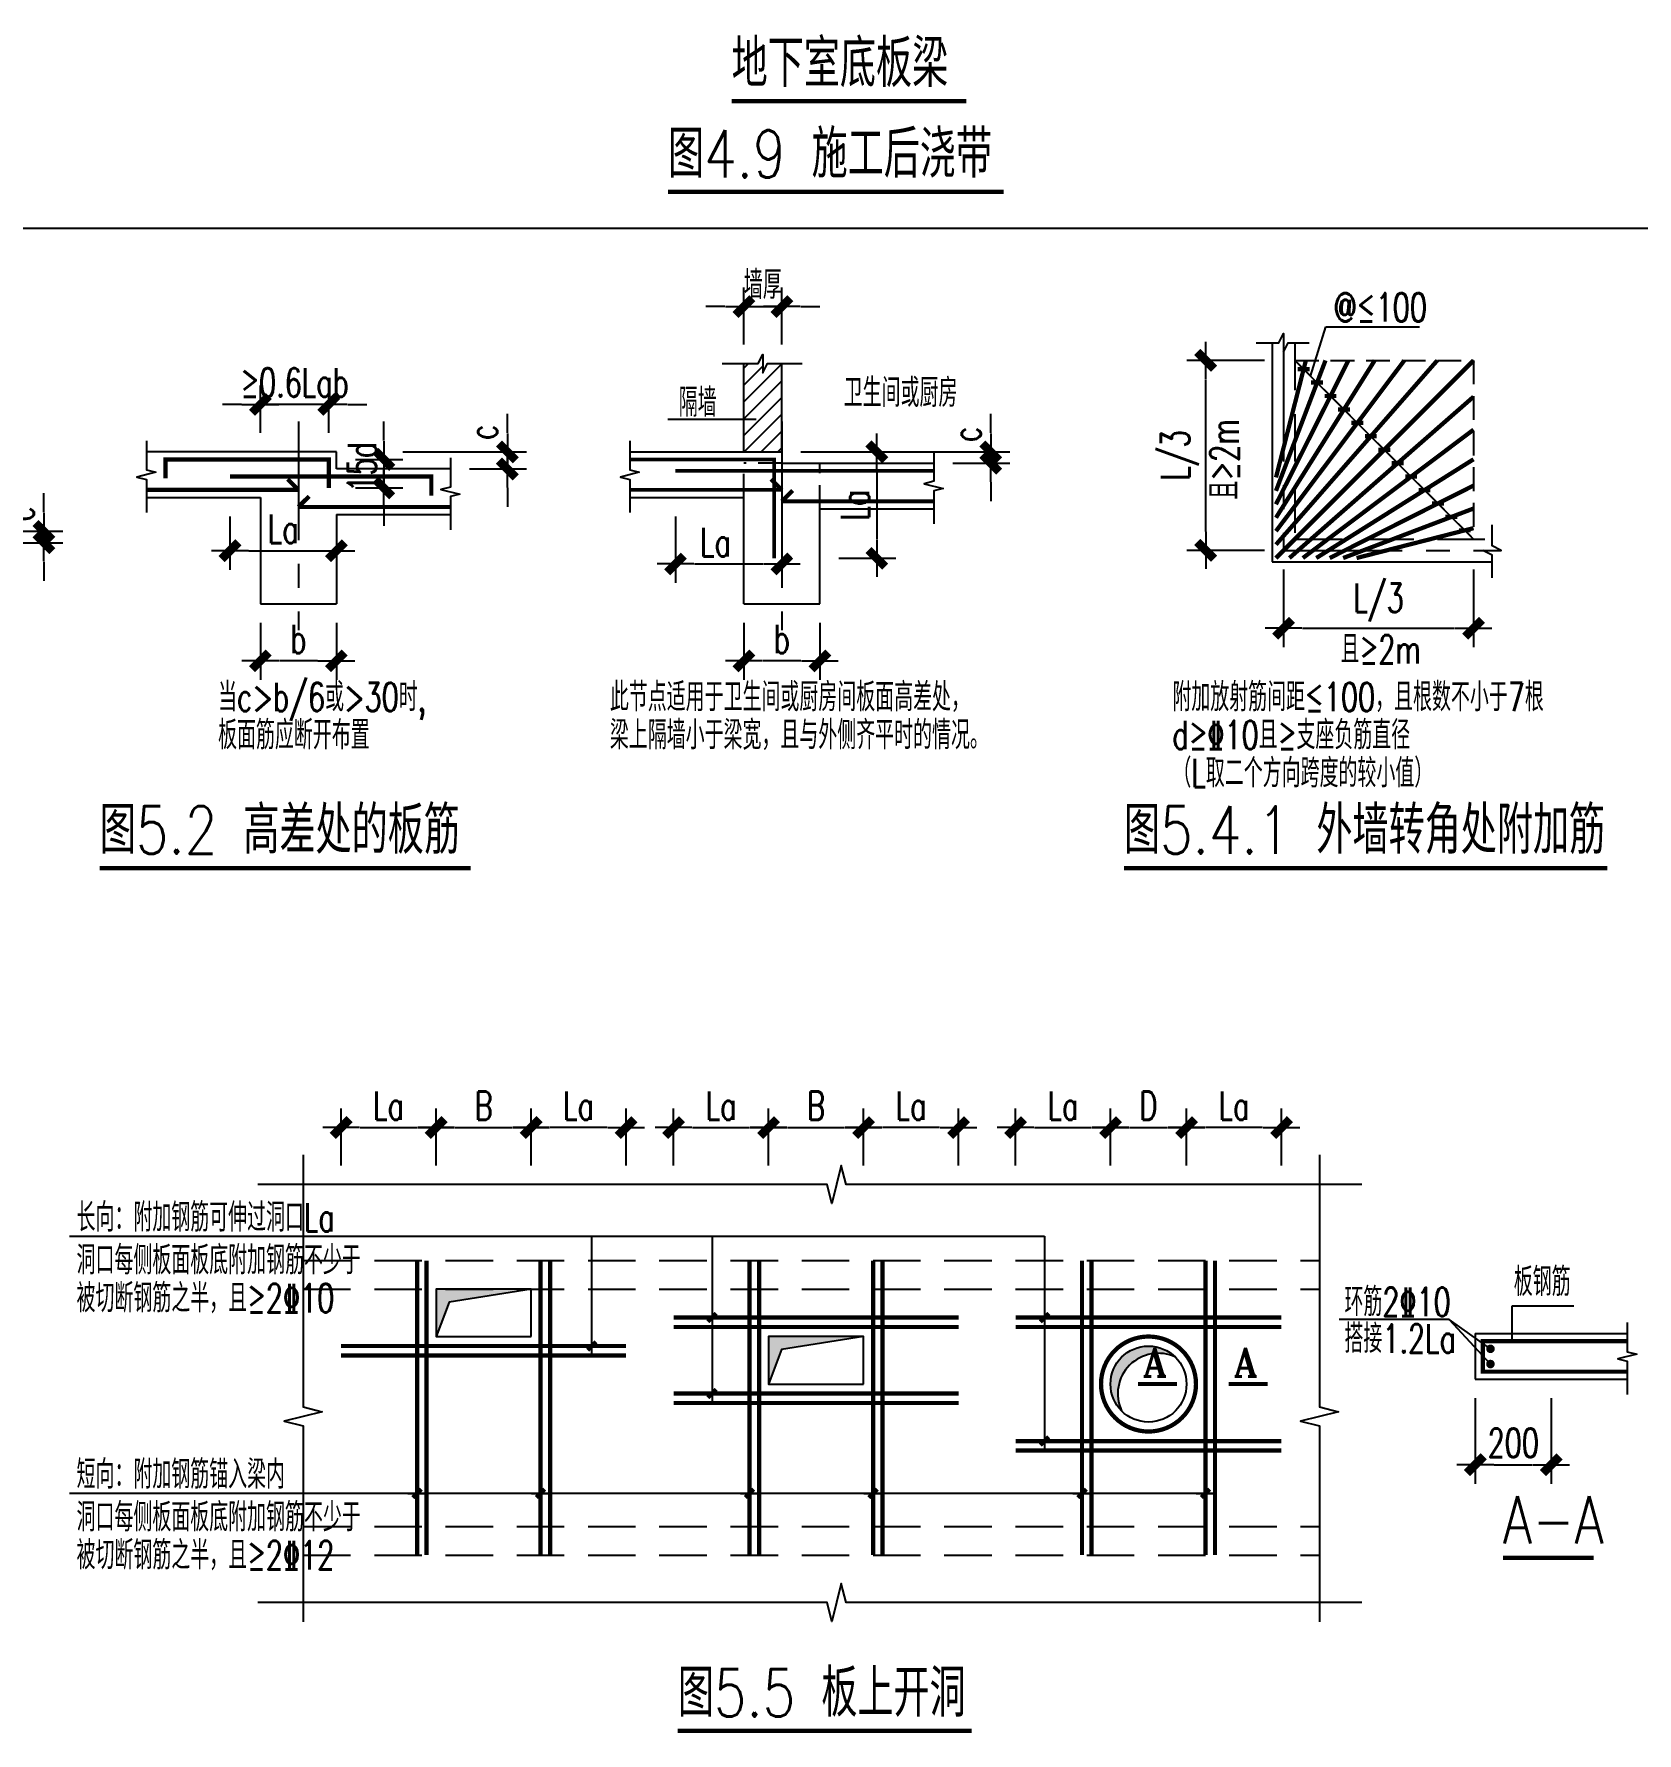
# Model space of a CAD drawing. Extents: x 497777 to 784122, y -229332 to 980813.
# Drawn here: x 514432 to 531309, y 641220 to 659104 of the extents above; entities that cross this region are included whole.
import ezdxf

# ---------------------------------------------------------------- set-up
doc = ezdxf.new("R2010")
doc.units = 0
doc.header["$LTSCALE"] = 1000
doc.header["$MEASUREMENT"] = 0
for name, pattern in [('CENTER', [2, 1.25, -0.25, 0.25, -0.25]), ('DASHED', [0.75, 0.5, -0.25]), ('HIDDEN', [0.375, 0.25, -0.125])]:
    doc.linetypes.add(name, pattern=pattern)
for name, color, linetype in [('S-BEA', 40, 'Continuous'), ('S-BEA1', 40, 'DASHED'), ('S-DIM', 81, 'Continuous'), ('S-DK', 161, 'Continuous'), ('S-DONUT', 11, 'Continuous'), ('S-DOTE', 5, 'CENTER'), ('S-GJ', 6, 'Continuous'), ('S-HATCH-Z', 253, 'Continuous'), ('S-HATCH1-W', 252, 'Continuous'), ('S-SGJ', 21, 'Continuous'), ('S-SHAPE', 51, 'Continuous'), ('S-SHAPE1', 165, 'Continuous'), ('S-SHAPE2', 165, 'HIDDEN'), ('S-TEXT', 211, 'Continuous'), ('S-TK', 165, 'Continuous')]:
    doc.layers.add(name, color=color, linetype=linetype)
doc.styles.add('SS1', font='tj-romans1.shx', dxfattribs={"width": 0.7, "bigfont": 'tj-hztxt1.shx'})
doc.styles.add('TKZ1', font='tjromant.shx', dxfattribs={"width": 0.7, "bigfont": 'tjhts.shx'})
doc.dimstyles.new('S-100A', dxfattribs={"dimscale": 100, "dimtxt": 3, "dimasz": 2, "dimexe": 2, "dimexo": 2, "dimgap": 0.8, "dimtad": 1, "dimdec": 0, "dimzin": 0, "dimdsep": 46, "dimtxsty": 'SS1', "dimblk1": 'TT', "dimblk2": 'TT', "dimsah": 1, "dimcen": 1, "dimclrd": 256, "dimclre": 256, "dimclrt": 256, "dimadec": 0, "dimazin": 0, "dimtfac": 1, "dimtdec": 0, "dimtix": 1, "dimtmove": 2, "dimatfit": 0, "dimldrblk": 'TT', "dimfxl": 2, "dimtolj": 1, "dimtzin": 0, "dimarcsym": 0})
doc.dimstyles.new('S-25-100A', dxfattribs={"dimscale": 100, "dimtxt": 3, "dimasz": 2, "dimexe": 2, "dimexo": 2, "dimgap": 0.8, "dimtad": 1, "dimdec": 0, "dimlfac": 0.25, "dimzin": 0, "dimdsep": 46, "dimtxsty": 'SS1', "dimblk1": 'TT', "dimblk2": 'TT', "dimsah": 1, "dimcen": 1, "dimclrd": 256, "dimclre": 256, "dimclrt": 256, "dimadec": 0, "dimazin": 0, "dimtfac": 1, "dimtdec": 0, "dimtix": 1, "dimtmove": 2, "dimatfit": 0, "dimldrblk": 'TT', "dimfxl": 2, "dimtolj": 1, "dimtzin": 0, "dimarcsym": 0})

# ---------------------------------------------------------------- blocks, each defined once
blk = doc.blocks.new('TT')
blk.add_line((-0.969, 0), (0.969, 0))
at = {"const_width": 0.45}
blk.add_lwpolyline([(-0.442, -0.442), (0.442, 0.442)], dxfattribs=at)
blk = doc.blocks.new('*D11')
at = {"layer": 'Defpoints', "color": 0, "transparency": 16777216}
for p in [(527588, 653668), (529588, 653668), (529588, 652848)]:
    blk.add_point(p, dxfattribs=at)
at = {"layer": 'S-DIM', "lineweight": -2, "transparency": 16777216}
for p, q in [((527588, 653468), (527588, 652648)), ((529588, 653468), (529588, 652648)), ((527788, 652848), (529388, 652848))]:
    blk.add_line(p, q, dxfattribs=at)
at = {"layer": 'S-DIM', "lineweight": -2, "transparency": 16777216, "xscale": 200, "yscale": 200, "zscale": 200, "rotation": 180}
blk.add_blockref('TT', (527588, 652848), dxfattribs=at)
at = {"layer": 'S-DIM', "lineweight": -2, "transparency": 16777216, "xscale": 200, "yscale": 200, "zscale": 200}
blk.add_blockref('TT', (529588, 652848), dxfattribs=at)
at = {"layer": 'S-DIM', "transparency": 16777216, "insert": (528588, 653118), "char_height": 300, "attachment_point": 5, "style": 'SS1'}
blk.add_mtext('\\A1;L/3', dxfattribs=at)
blk = doc.blocks.new('*D12')
at = {"layer": 'Defpoints', "color": 0, "transparency": 16777216}
for p in [(526768, 655668), (527588, 655668), (527588, 653668)]:
    blk.add_point(p, dxfattribs=at)
at = {"layer": 'S-DIM', "lineweight": -2, "transparency": 16777216}
for p, q in [((527388, 655668), (526568, 655668)), ((526768, 653868), (526768, 655468)), ((527388, 653668), (526568, 653668))]:
    blk.add_line(p, q, dxfattribs=at)
at = {"layer": 'S-DIM', "lineweight": -2, "transparency": 16777216, "xscale": 200, "yscale": 200, "zscale": 200}
for p, rotation in [((526768, 655668), 90), ((526768, 653668), 270)]:
    blk.add_blockref('TT', p, dxfattribs=dict(at, rotation=rotation))
at = {"layer": 'S-DIM', "transparency": 16777216, "insert": (526497, 654668), "char_height": 300, "attachment_point": 5, "rotation": 90, "style": 'SS1'}
blk.add_mtext('\\A1;L/3', dxfattribs=at)
blk = doc.blocks.new('*D28')
at = {"layer": 'Defpoints', "color": 0, "transparency": 16777216}
for p in [(518666, 647593), (517666, 646993), (518666, 646993, 0)]:
    blk.add_point(p, dxfattribs=at)
at = {"layer": 'S-DIM', "lineweight": -2, "transparency": 16777216}
for p, q in [((517666, 647193), (517666, 647793)), ((518666, 647193), (518666, 647793)), ((517866, 647593), (518466, 647593))]:
    blk.add_line(p, q, dxfattribs=at)
at = {"layer": 'S-DIM', "lineweight": -2, "transparency": 16777216, "xscale": 200, "yscale": 200, "zscale": 200, "rotation": 180}
blk.add_blockref('TT', (517666, 647593), dxfattribs=at)
at = {"layer": 'S-DIM', "lineweight": -2, "transparency": 16777216, "xscale": 200, "yscale": 200, "zscale": 200}
blk.add_blockref('TT', (518666, 647593), dxfattribs=at)
at = {"layer": 'S-DIM', "transparency": 16777216, "insert": (518166, 647823), "char_height": 300, "attachment_point": 5, "style": 'SS1'}
blk.add_mtext('\\A1;La', dxfattribs=at)
blk = doc.blocks.new('*D29')
at = {"layer": 'Defpoints', "color": 0, "transparency": 16777216}
for p in [(519666, 647593), (518666, 646993), (519666, 646993, 0)]:
    blk.add_point(p, dxfattribs=at)
at = {"layer": 'S-DIM', "lineweight": -2, "transparency": 16777216}
for p, q in [((518666, 647193), (518666, 647793)), ((519666, 647193), (519666, 647793)), ((518866, 647593), (519466, 647593))]:
    blk.add_line(p, q, dxfattribs=at)
at = {"layer": 'S-DIM', "lineweight": -2, "transparency": 16777216, "xscale": 200, "yscale": 200, "zscale": 200, "rotation": 180}
blk.add_blockref('TT', (518666, 647593), dxfattribs=at)
at = {"layer": 'S-DIM', "lineweight": -2, "transparency": 16777216, "xscale": 200, "yscale": 200, "zscale": 200}
blk.add_blockref('TT', (519666, 647593), dxfattribs=at)
at = {"layer": 'S-DIM', "transparency": 16777216, "insert": (519166, 647823), "char_height": 300, "attachment_point": 5, "style": 'SS1'}
blk.add_mtext('\\A1;B', dxfattribs=at)
blk = doc.blocks.new('*D30')
at = {"layer": 'Defpoints', "color": 0, "transparency": 16777216}
for p in [(523166, 647593), (522166, 646993), (523166, 646993, 0)]:
    blk.add_point(p, dxfattribs=at)
at = {"layer": 'S-DIM', "lineweight": -2, "transparency": 16777216}
for p, q in [((522166, 647193), (522166, 647793)), ((523166, 647193), (523166, 647793)), ((522366, 647593), (522966, 647593))]:
    blk.add_line(p, q, dxfattribs=at)
at = {"layer": 'S-DIM', "lineweight": -2, "transparency": 16777216, "xscale": 200, "yscale": 200, "zscale": 200, "rotation": 180}
blk.add_blockref('TT', (522166, 647593), dxfattribs=at)
at = {"layer": 'S-DIM', "lineweight": -2, "transparency": 16777216, "xscale": 200, "yscale": 200, "zscale": 200}
blk.add_blockref('TT', (523166, 647593), dxfattribs=at)
at = {"layer": 'S-DIM', "transparency": 16777216, "insert": (522666, 647823), "char_height": 300, "attachment_point": 5, "style": 'SS1'}
blk.add_mtext('\\A1;B', dxfattribs=at)
blk = doc.blocks.new('*D31')
at = {"layer": 'Defpoints', "color": 0, "transparency": 16777216}
for p in [(522166, 647593), (521166, 646993), (522166, 646993, 0)]:
    blk.add_point(p, dxfattribs=at)
at = {"layer": 'S-DIM', "lineweight": -2, "transparency": 16777216}
for p, q in [((521166, 647193), (521166, 647793)), ((522166, 647193), (522166, 647793)), ((521366, 647593), (521966, 647593))]:
    blk.add_line(p, q, dxfattribs=at)
at = {"layer": 'S-DIM', "lineweight": -2, "transparency": 16777216, "xscale": 200, "yscale": 200, "zscale": 200, "rotation": 180}
blk.add_blockref('TT', (521166, 647593), dxfattribs=at)
at = {"layer": 'S-DIM', "lineweight": -2, "transparency": 16777216, "xscale": 200, "yscale": 200, "zscale": 200}
blk.add_blockref('TT', (522166, 647593), dxfattribs=at)
at = {"layer": 'S-DIM', "transparency": 16777216, "insert": (521666, 647823), "char_height": 300, "attachment_point": 5, "style": 'SS1'}
blk.add_mtext('\\A1;La', dxfattribs=at)
blk = doc.blocks.new('*D32')
at = {"layer": 'Defpoints', "color": 0, "transparency": 16777216}
for p in [(519666, 647593), (519666, 646993, 0), (520666, 646993)]:
    blk.add_point(p, dxfattribs=at)
at = {"layer": 'S-DIM', "lineweight": -2, "transparency": 16777216}
for p, q in [((519666, 647193), (519666, 647793)), ((520666, 647193), (520666, 647793)), ((520466, 647593), (519866, 647593))]:
    blk.add_line(p, q, dxfattribs=at)
at = {"layer": 'S-DIM', "lineweight": -2, "transparency": 16777216, "xscale": 200, "yscale": 200, "zscale": 200, "rotation": 180}
blk.add_blockref('TT', (519666, 647593), dxfattribs=at)
at = {"layer": 'S-DIM', "lineweight": -2, "transparency": 16777216, "xscale": 200, "yscale": 200, "zscale": 200}
blk.add_blockref('TT', (520666, 647593), dxfattribs=at)
at = {"layer": 'S-DIM', "transparency": 16777216, "insert": (520166, 647823), "char_height": 300, "attachment_point": 5, "style": 'SS1'}
blk.add_mtext('\\A1;La', dxfattribs=at)
blk = doc.blocks.new('*D33')
at = {"layer": 'Defpoints', "color": 0, "transparency": 16777216}
for p in [(523166, 647593), (523166, 646993, 0), (524166, 646993)]:
    blk.add_point(p, dxfattribs=at)
at = {"layer": 'S-DIM', "lineweight": -2, "transparency": 16777216}
for p, q in [((523166, 647193), (523166, 647793)), ((524166, 647193), (524166, 647793)), ((523966, 647593), (523366, 647593))]:
    blk.add_line(p, q, dxfattribs=at)
at = {"layer": 'S-DIM', "lineweight": -2, "transparency": 16777216, "xscale": 200, "yscale": 200, "zscale": 200, "rotation": 180}
blk.add_blockref('TT', (523166, 647593), dxfattribs=at)
at = {"layer": 'S-DIM', "lineweight": -2, "transparency": 16777216, "xscale": 200, "yscale": 200, "zscale": 200}
blk.add_blockref('TT', (524166, 647593), dxfattribs=at)
at = {"layer": 'S-DIM', "transparency": 16777216, "insert": (523666, 647823), "char_height": 300, "attachment_point": 5, "style": 'SS1'}
blk.add_mtext('\\A1;La', dxfattribs=at)
blk = doc.blocks.new('*D34')
at = {"layer": 'Defpoints', "color": 0, "transparency": 16777216}
for p in [(526566, 647593), (525766, 646993), (526566, 646993, 0)]:
    blk.add_point(p, dxfattribs=at)
at = {"layer": 'S-DIM', "lineweight": -2, "transparency": 16777216}
for p, q in [((525766, 647193), (525766, 647793)), ((526566, 647193), (526566, 647793)), ((525966, 647593), (526366, 647593))]:
    blk.add_line(p, q, dxfattribs=at)
at = {"layer": 'S-DIM', "lineweight": -2, "transparency": 16777216, "xscale": 200, "yscale": 200, "zscale": 200, "rotation": 180}
blk.add_blockref('TT', (525766, 647593), dxfattribs=at)
at = {"layer": 'S-DIM', "lineweight": -2, "transparency": 16777216, "xscale": 200, "yscale": 200, "zscale": 200}
blk.add_blockref('TT', (526566, 647593), dxfattribs=at)
at = {"layer": 'S-DIM', "transparency": 16777216, "insert": (526166, 647823), "char_height": 300, "attachment_point": 5, "style": 'SS1'}
blk.add_mtext('\\A1;D', dxfattribs=at)
blk = doc.blocks.new('*D35')
at = {"layer": 'Defpoints', "color": 0, "transparency": 16777216}
for p in [(525766, 647593), (524766, 646993), (525766, 646993, 0)]:
    blk.add_point(p, dxfattribs=at)
at = {"layer": 'S-DIM', "lineweight": -2, "transparency": 16777216}
for p, q in [((524766, 647193), (524766, 647793)), ((525766, 647193), (525766, 647793)), ((524966, 647593), (525566, 647593))]:
    blk.add_line(p, q, dxfattribs=at)
at = {"layer": 'S-DIM', "lineweight": -2, "transparency": 16777216, "xscale": 200, "yscale": 200, "zscale": 200, "rotation": 180}
blk.add_blockref('TT', (524766, 647593), dxfattribs=at)
at = {"layer": 'S-DIM', "lineweight": -2, "transparency": 16777216, "xscale": 200, "yscale": 200, "zscale": 200}
blk.add_blockref('TT', (525766, 647593), dxfattribs=at)
at = {"layer": 'S-DIM', "transparency": 16777216, "insert": (525266, 647823), "char_height": 300, "attachment_point": 5, "style": 'SS1'}
blk.add_mtext('\\A1;La', dxfattribs=at)
blk = doc.blocks.new('*D36')
at = {"layer": 'Defpoints', "color": 0, "transparency": 16777216}
for p in [(526566, 647593), (526566, 646993, 0), (527566, 646993)]:
    blk.add_point(p, dxfattribs=at)
at = {"layer": 'S-DIM', "lineweight": -2, "transparency": 16777216}
for p, q in [((526566, 647193), (526566, 647793)), ((527566, 647193), (527566, 647793)), ((527366, 647593), (526766, 647593))]:
    blk.add_line(p, q, dxfattribs=at)
at = {"layer": 'S-DIM', "lineweight": -2, "transparency": 16777216, "xscale": 200, "yscale": 200, "zscale": 200, "rotation": 180}
blk.add_blockref('TT', (526566, 647593), dxfattribs=at)
at = {"layer": 'S-DIM', "lineweight": -2, "transparency": 16777216, "xscale": 200, "yscale": 200, "zscale": 200}
blk.add_blockref('TT', (527566, 647593), dxfattribs=at)
at = {"layer": 'S-DIM', "transparency": 16777216, "insert": (527066, 647823), "char_height": 300, "attachment_point": 5, "style": 'SS1'}
blk.add_mtext('\\A1;La', dxfattribs=at)
blk = doc.blocks.new('*D37')
at = {"layer": 'Defpoints', "color": 0, "transparency": 16777216}
for p in [(529606, 644944), (530406, 644944), (530406, 644044)]:
    blk.add_point(p, dxfattribs=at)
at = {"layer": 'S-DIM', "lineweight": -2, "transparency": 16777216}
for p, q in [((529606, 644744), (529606, 643844)), ((530406, 644744), (530406, 643844)), ((529806, 644044), (530206, 644044))]:
    blk.add_line(p, q, dxfattribs=at)
at = {"layer": 'S-DIM', "lineweight": -2, "transparency": 16777216, "xscale": 200, "yscale": 200, "zscale": 200, "rotation": 180}
blk.add_blockref('TT', (529606, 644044), dxfattribs=at)
at = {"layer": 'S-DIM', "lineweight": -2, "transparency": 16777216, "xscale": 200, "yscale": 200, "zscale": 200}
blk.add_blockref('TT', (530406, 644044), dxfattribs=at)
at = {"layer": 'S-DIM', "transparency": 16777216, "insert": (530006, 644274), "char_height": 300, "attachment_point": 5, "style": 'SS1'}
blk.add_mtext('\\A1;200', dxfattribs=at)
blk = doc.blocks.new('*D42')
at = {"layer": 'Defpoints', "color": 0, "transparency": 16777216}
for p in [(522306, 656234), (521906, 655634), (522306, 655634)]:
    blk.add_point(p, dxfattribs=at)
at = {"layer": 'S-DIM', "lineweight": -2, "transparency": 16777216}
for p, q in [((521906, 655834), (521906, 656434)), ((522306, 655834), (522306, 656434)), ((521706, 656234), (521506, 656234)), ((521906, 656234), (522306, 656234)), ((522506, 656234), (522706, 656234))]:
    blk.add_line(p, q, dxfattribs=at)
at = {"layer": 'S-DIM', "lineweight": -2, "transparency": 16777216, "xscale": 200, "yscale": 200, "zscale": 200}
blk.add_blockref('TT', (521906, 656234), dxfattribs=at)
at = {"layer": 'S-DIM', "lineweight": -2, "transparency": 16777216, "xscale": 200, "yscale": 200, "zscale": 200, "rotation": 180}
blk.add_blockref('TT', (522306, 656234), dxfattribs=at)
at = {"layer": 'S-DIM', "transparency": 16777216, "insert": (522106, 656464), "char_height": 300, "attachment_point": 5, "style": 'SS1'}
blk.add_mtext('\\A1;墙厚', dxfattribs=at)
blk = doc.blocks.new('*D16')
at = {"layer": 'Defpoints', "color": 0, "transparency": 16777216}
for p in [(521186, 654225), (522306, 654105), (522306, 653525)]:
    blk.add_point(p, dxfattribs=at)
at = {"layer": 'S-DIM', "lineweight": -2, "transparency": 16777216}
for p, q in [((521186, 654025), (521186, 653325)), ((522306, 653905), (522306, 653325)), ((521386, 653525), (522106, 653525))]:
    blk.add_line(p, q, dxfattribs=at)
at = {"layer": 'S-DIM', "lineweight": -2, "transparency": 16777216, "xscale": 200, "yscale": 200, "zscale": 200, "rotation": 180}
blk.add_blockref('TT', (521186, 653525), dxfattribs=at)
at = {"layer": 'S-DIM', "lineweight": -2, "transparency": 16777216, "xscale": 200, "yscale": 200, "zscale": 200}
blk.add_blockref('TT', (522306, 653525), dxfattribs=at)
at = {"layer": 'S-DIM', "transparency": 16777216, "insert": (521608, 653755), "char_height": 300, "attachment_point": 5, "style": 'SS1'}
blk.add_mtext('\\A1;La', dxfattribs=at)
blk = doc.blocks.new('*D17')
at = {"layer": 'Defpoints', "color": 0, "transparency": 16777216}
for p in [(512737, 653869), (513937, 653749), (514537, 653749)]:
    blk.add_point(p, dxfattribs=at)
at = {"layer": 'S-DIM', "lineweight": -2, "transparency": 16777216}
for p, q in [((514537, 654069), (514537, 654269)), ((512937, 653869), (514737, 653869)), ((514537, 653869), (514537, 653749)), ((514137, 653749), (514737, 653749)), ((514537, 653549), (514537, 653349))]:
    blk.add_line(p, q, dxfattribs=at)
at = {"layer": 'S-DIM', "lineweight": -2, "transparency": 16777216, "xscale": 200, "yscale": 200, "zscale": 200}
for p, rotation in [((514537, 653869), 270), ((514537, 653749), 90)]:
    blk.add_blockref('TT', p, dxfattribs=dict(at, rotation=rotation))
at = {"layer": 'S-DIM', "transparency": 16777216, "insert": (514281, 654053), "char_height": 300, "attachment_point": 5, "rotation": 90, "style": 'SS1'}
blk.add_mtext('\\A1;c', dxfattribs=at)
blk = doc.blocks.new('*D18')
at = {"layer": 'Defpoints', "color": 0, "transparency": 16777216}
for p in [(516816, 653105), (517616, 653105), (516816, 652505)]:
    blk.add_point(p, dxfattribs=at)
at = {"layer": 'S-DIM', "lineweight": -2, "transparency": 16777216}
for p, q in [((516816, 652905), (516816, 652305)), ((517616, 652905), (517616, 652305)), ((517416, 652505), (517016, 652505))]:
    blk.add_line(p, q, dxfattribs=at)
at = {"layer": 'S-DIM', "lineweight": -2, "transparency": 16777216, "xscale": 200, "yscale": 200, "zscale": 200, "rotation": 180}
blk.add_blockref('TT', (516816, 652505), dxfattribs=at)
at = {"layer": 'S-DIM', "lineweight": -2, "transparency": 16777216, "xscale": 200, "yscale": 200, "zscale": 200}
blk.add_blockref('TT', (517616, 652505), dxfattribs=at)
at = {"layer": 'S-DIM', "transparency": 16777216, "insert": (517216, 652735), "char_height": 300, "attachment_point": 5, "style": 'SS1'}
blk.add_mtext('\\A1;b', dxfattribs=at)
blk = doc.blocks.new('*D19')
at = {"layer": 'Defpoints', "color": 0, "transparency": 16777216}
for p in [(518116, 654705), (518816, 654525), (519416, 654525)]:
    blk.add_point(p, dxfattribs=at)
at = {"layer": 'S-DIM', "lineweight": -2, "transparency": 16777216}
for p, q in [((519416, 654905), (519416, 655105)), ((518316, 654705), (519616, 654705)), ((519416, 654705), (519416, 654525)), ((519016, 654525), (519616, 654525)), ((519416, 654325), (519416, 654125))]:
    blk.add_line(p, q, dxfattribs=at)
at = {"layer": 'S-DIM', "lineweight": -2, "transparency": 16777216, "xscale": 200, "yscale": 200, "zscale": 200}
for p, rotation in [((519416, 654705), 270), ((519416, 654525), 90)]:
    blk.add_blockref('TT', p, dxfattribs=dict(at, rotation=rotation))
at = {"layer": 'S-DIM', "transparency": 16777216, "insert": (519160, 654912), "char_height": 300, "attachment_point": 5, "rotation": 90, "style": 'SS1'}
blk.add_mtext('\\A1;c', dxfattribs=at)
blk = doc.blocks.new('*D20')
at = {"layer": 'Defpoints', "color": 0, "transparency": 16777216}
for p in [(521906, 653105), (522706, 653105), (521906, 652505)]:
    blk.add_point(p, dxfattribs=at)
at = {"layer": 'S-DIM', "lineweight": -2, "transparency": 16777216}
for p, q in [((521906, 652905), (521906, 652305)), ((522706, 652905), (522706, 652305)), ((522506, 652505), (522106, 652505))]:
    blk.add_line(p, q, dxfattribs=at)
at = {"layer": 'S-DIM', "lineweight": -2, "transparency": 16777216, "xscale": 200, "yscale": 200, "zscale": 200, "rotation": 180}
blk.add_blockref('TT', (521906, 652505), dxfattribs=at)
at = {"layer": 'S-DIM', "lineweight": -2, "transparency": 16777216, "xscale": 200, "yscale": 200, "zscale": 200}
blk.add_blockref('TT', (522706, 652505), dxfattribs=at)
at = {"layer": 'S-DIM', "transparency": 16777216, "insert": (522306, 652735), "char_height": 300, "attachment_point": 5, "style": 'SS1'}
blk.add_mtext('\\A1;b', dxfattribs=at)
blk = doc.blocks.new('*D21')
at = {"layer": 'Defpoints', "color": 0, "transparency": 16777216}
for p in [(522306, 654705), (523906, 654585), (524506, 654585)]:
    blk.add_point(p, dxfattribs=at)
at = {"layer": 'S-DIM', "lineweight": -2, "transparency": 16777216}
for p, q in [((524506, 654905), (524506, 655105)), ((522506, 654705), (524706, 654705)), ((524106, 654585), (524706, 654585)), ((524506, 654705), (524506, 654585)), ((524506, 654385), (524506, 654185))]:
    blk.add_line(p, q, dxfattribs=at)
at = {"layer": 'S-DIM', "lineweight": -2, "transparency": 16777216, "xscale": 200, "yscale": 200, "zscale": 200}
for p, rotation in [((524506, 654705), 270), ((524506, 654585), 90)]:
    blk.add_blockref('TT', p, dxfattribs=dict(at, rotation=rotation))
at = {"layer": 'S-DIM', "transparency": 16777216, "insert": (524249, 654889), "char_height": 300, "attachment_point": 5, "rotation": 90, "style": 'SS1'}
blk.add_mtext('\\A1;c', dxfattribs=at)
blk = doc.blocks.new('*D66')
at = {"layer": 'Defpoints', "color": 0, "transparency": 16777216}
for p in [(522306, 654705), (522706, 653585), (523306, 653585)]:
    blk.add_point(p, dxfattribs=at)
at = {"layer": 'S-DIM', "lineweight": -2, "transparency": 16777216}
for p, q in [((522506, 654705), (523506, 654705)), ((523306, 654505), (523306, 653785)), ((522906, 653585), (523506, 653585))]:
    blk.add_line(p, q, dxfattribs=at)
at = {"layer": 'S-DIM', "lineweight": -2, "transparency": 16777216, "xscale": 200, "yscale": 200, "zscale": 200}
for p, rotation in [((523306, 654705), 90), ((523306, 653585), 270)]:
    blk.add_blockref('TT', p, dxfattribs=dict(at, rotation=rotation))
at = {"layer": 'S-DIM', "transparency": 16777216, "insert": (523076, 654145), "char_height": 300, "attachment_point": 5, "rotation": 90, "style": 'SS1'}
blk.add_mtext('\\A1;La', dxfattribs=at)
blk = doc.blocks.new('*D164')
at = {"layer": 'Defpoints', "color": 0, "transparency": 16777216}
for p in [(516496, 654225), (517616, 654225), (517616, 653665)]:
    blk.add_point(p, dxfattribs=at)
at = {"layer": 'S-DIM', "lineweight": -2, "transparency": 16777216}
for p, q in [((516496, 654025), (516496, 653465)), ((517616, 654025), (517616, 653465)), ((516696, 653665), (517416, 653665))]:
    blk.add_line(p, q, dxfattribs=at)
at = {"layer": 'S-DIM', "lineweight": -2, "transparency": 16777216, "xscale": 200, "yscale": 200, "zscale": 200, "rotation": 180}
blk.add_blockref('TT', (516496, 653665), dxfattribs=at)
at = {"layer": 'S-DIM', "lineweight": -2, "transparency": 16777216, "xscale": 200, "yscale": 200, "zscale": 200}
blk.add_blockref('TT', (517616, 653665), dxfattribs=at)
at = {"layer": 'S-DIM', "transparency": 16777216, "insert": (517056, 653895), "char_height": 300, "attachment_point": 5, "style": 'SS1'}
blk.add_mtext('\\A1;La', dxfattribs=at)
blk = doc.blocks.new('*D165')
at = {"layer": 'Defpoints', "color": 0, "transparency": 16777216}
for p in [(516816, 655205), (516816, 654705), (517536, 654705)]:
    blk.add_point(p, dxfattribs=at)
at = {"layer": 'S-DIM', "lineweight": -2, "transparency": 16777216}
for p, q in [((516816, 654905), (516816, 655405)), ((517536, 654905), (517536, 655405)), ((516616, 655205), (516416, 655205)), ((517536, 655205), (516816, 655205)), ((517736, 655205), (517936, 655205))]:
    blk.add_line(p, q, dxfattribs=at)
at = {"layer": 'S-DIM', "lineweight": -2, "transparency": 16777216, "xscale": 200, "yscale": 200, "zscale": 200}
blk.add_blockref('TT', (516816, 655205), dxfattribs=at)
at = {"layer": 'S-DIM', "lineweight": -2, "transparency": 16777216, "xscale": 200, "yscale": 200, "zscale": 200, "rotation": 180}
blk.add_blockref('TT', (517536, 655205), dxfattribs=at)
at = {"layer": 'S-DIM', "transparency": 16777216, "insert": (517176, 655435), "char_height": 300, "attachment_point": 5, "style": 'SS1'}
blk.add_mtext('\\A1;\x9e0.6Lab', dxfattribs=at)
blk = doc.blocks.new('*D166')
at = {"layer": 'Defpoints', "color": 0, "transparency": 16777216}
for p in [(517616, 654625), (517616, 654325), (518116, 654325)]:
    blk.add_point(p, dxfattribs=at)
at = {"layer": 'S-DIM', "lineweight": -2, "transparency": 16777216}
for p, q in [((518116, 654825), (518116, 655025)), ((517816, 654625), (518316, 654625)), ((518116, 654625), (518116, 654325)), ((517816, 654325), (518316, 654325)), ((518116, 654125), (518116, 653925))]:
    blk.add_line(p, q, dxfattribs=at)
at = {"layer": 'S-DIM', "lineweight": -2, "transparency": 16777216, "xscale": 200, "yscale": 200, "zscale": 200}
for p, rotation in [((518116, 654625), 270), ((518116, 654325), 90)]:
    blk.add_blockref('TT', p, dxfattribs=dict(at, rotation=rotation))
at = {"layer": 'S-DIM', "transparency": 16777216, "insert": (517886, 654544), "char_height": 300, "attachment_point": 5, "rotation": 90, "style": 'SS1'}
blk.add_mtext('\\A1;15d', dxfattribs=at)

msp = doc.modelspace()

# ---------------------------------------------------------------- hatches: boundary and pattern name
at = {"layer": 'S-HATCH-Z'}
msp.add_hatch(color=256, dxfattribs=at).paths.add_polyline_path([(526448.8, 645176.2, 0.6681786), (525765.9, 644893.4, 0.1989124), (525883.1, 644610.5, -0.7026407)])
at = {"layer": 'S-HATCH1-W'}
h = msp.add_hatch(dxfattribs=at)
h.set_pattern_fill('ANSI31', color=256, scale=1000, style=0)
h.set_pattern_definition([(45, (-269376.1, 425392.12), (-88.388348, 88.388348), [])])
h.paths.add_polyline_path([(522305.5, 655633.7), (522154, 655633.7), (522105.5, 655536), (522105.5, 655731.3), (522057, 655633.7), (521905.5, 655633.7), (521905.5, 654705.1), (522305.5, 654705.1), (522305.5, 655025.1)])

# ---------------------------------------------------------------- linework, layer by layer
at = {"layer": 'S-BEA'}
for p, q in [((527467.9, 655853.3), (527467.9, 653547.6)), ((527467.9, 653547.6), (529782.5, 653547.6))]:
    msp.add_line(p, q, dxfattribs=at)
at = {"layer": 'S-BEA1'}
for p, q in [((527707.9, 655853.3), (527707.9, 653787.6)), ((527707.9, 653787.6), (529782.5, 653787.6)), ((517265.9, 646193.4), (527965.9, 646193.4)), ((517265.9, 645893.4), (527965.9, 645893.4)), ((517265.9, 643393.4), (527965.9, 643393.4)), ((517265.9, 643093.4), (527965.9, 643093.4))]:
    msp.add_line(p, q, dxfattribs=at)
at = {"layer": 'S-DK'}
for points in [[(519665.9, 645893.4), (518802.9, 645756), (518665.9, 645393.4)], [(523165.9, 645393.4), (522302.9, 645256), (522165.9, 644893.4)]]:
    msp.add_lwpolyline(points, dxfattribs=at)
for points in [[(519665.9, 645393.4), (519665.9, 645893.4), (518665.9, 645893.4), (518665.9, 645393.4)], [(523165.9, 644893.4), (523165.9, 645393.4), (522165.9, 645393.4), (522165.9, 644893.4)]]:
    msp.add_lwpolyline(points, close=True, dxfattribs=at)
msp.add_circle((526165.9, 644893.4), 400, dxfattribs=at)
msp.add_arc((526267.9, 644791.5), 425.2, 64.81312, 205.18688, dxfattribs=at)
at = {"layer": 'S-DONUT', "const_width": 45}
for points in [[(529765.9, 645286.2, -1), (529765.9, 645241.2, -1)], [(529765.9, 645081.2, 1), (529765.9, 645126.2, 1)]]:
    msp.add_lwpolyline(points, format="xyb", close=True, dxfattribs=at)
at = {"layer": 'S-DOTE'}
for p, q in [((527587.9, 655853.3), (527587.9, 653667.6)), ((517216, 655025.1), (517216, 652827.1)), ((522305.5, 655025.1), (522305.5, 652827.1)), ((527587.9, 653667.6), (529782.5, 653667.6))]:
    msp.add_line(p, q, dxfattribs=at)
at = {"layer": 'S-GJ'}
msp.add_line((528647.9, 654727.6), (529587.9, 655667.6), dxfattribs=at)
msp.add_line((528647.9, 654727.6), (529587.9, 655667.6), dxfattribs=at)
for points, const_width in [([(529587.9, 655667.6), (527507.9, 653587.6)], 45), ([(527507.9, 653729), (529205.9, 655667.6)], 45), ([(527507.9, 653870.4), (528859.1, 655667.6)], 45), ([(527507.9, 654011.9), (528547.4, 655667.6)], 45), ([(527507.9, 654153.3), (528270.7, 655667.6)], 45), ([(527507.9, 654294.7), (528029.2, 655667.6)], 45), ([(527822.7, 655667.6), (527507.9, 654436.1)], 45), ([(527649.3, 653587.6), (529587.9, 655285.7)], 45), ([(527790.7, 653587.6), (529587.9, 654938.9)], 45), ([(517536, 654325.1), (517536, 654625.1), (515816, 654625.1), (515816, 654425.1)], 45), ([(520705.5, 654625.1), (522225.5, 654625.1), (522225.5, 653585.1)], 40), ([(527932.1, 653587.6), (529587.9, 654627.1)], 45), ([(516496, 654445.1), (518616, 654445.1), (518616, 654245.1)], 45), ([(517102.9, 654418.2), (517216, 654305.1)], 45), ([(521185.5, 654505.1), (523905.5, 654505.1)], 40), ([(522192.4, 654418.2), (522305.5, 654305.1)], 45), ([(528073.5, 653587.6), (529587.9, 654350.5)], 45), ([(515616, 654305.1), (517216, 654305.1)], 45), ([(517329.2, 654238.2), (517216, 654125.1)], 45), ([(520705.5, 654305.1), (522305.5, 654305.1)], 40), ([(522418.7, 654298.2), (522305.5, 654185.1)], 45), ([(522305.5, 654185.1), (523905.5, 654185.1)], 40), ([(518816, 654125.1), (517216, 654125.1)], 45), ([(528215, 653587.6), (529587.9, 654108.9)], 45), ([(529587.9, 653902.5), (528356.4, 653587.6)], 45), ([(518465.9, 646193.4), (518465.9, 643093.4)], 45), ([(518565.9, 646193.4), (518565.9, 643093.4)], 45), ([(519765.9, 646193.4), (519765.9, 643093.4)], 45), ([(519865.9, 646193.4), (519865.9, 643093.4)], 45), ([(521965.9, 646193.4), (521965.9, 643093.4)], 45), ([(522065.9, 646193.4), (522065.9, 643093.4)], 45), ([(523265.9, 646193.4), (523265.9, 643093.4)], 45), ([(523365.9, 646193.4), (523365.9, 643093.4)], 45), ([(525465.9, 646193.4), (525465.9, 643093.4)], 45), ([(525565.9, 646193.4), (525565.9, 643093.4)], 45), ([(526765.9, 646193.4), (526765.9, 643093.4)], 45), ([(526865.9, 646193.4), (526865.9, 643093.4)], 45), ([(521165.9, 645593.4), (524165.9, 645593.4)], 45), ([(524765.9, 645593.4), (527565.9, 645593.4)], 45), ([(521165.9, 645493.4), (524165.9, 645493.4)], 45), ([(524765.9, 645493.4), (527565.9, 645493.4)], 45), ([(517665.9, 645293.4), (520665.9, 645293.4)], 45), ([(531205.9, 645343.7), (529685.9, 645343.7), (529685.9, 645023.7), (531205.9, 645023.7)], 45), ([(517665.9, 645193.4), (520665.9, 645193.4)], 45), ([(521165.9, 644793.4), (524165.9, 644793.4)], 45), ([(521165.9, 644693.4), (524165.9, 644693.4)], 45), ([(524765.9, 644293.4), (527565.9, 644293.4)], 45), ([(524765.9, 644193.4), (527565.9, 644193.4)], 45)]:
    msp.add_lwpolyline(points, dxfattribs=dict(at, const_width=const_width))
at = {"layer": 'S-GJ', "const_width": 45}
msp.add_lwpolyline([(525665.9, 644893.4, 1), (526665.9, 644893.4, 1)], format="xyb", close=True, dxfattribs=at)
at = {"layer": 'S-HATCH-Z'}
for points in [[(519665.9, 645893.4), (518665.9, 645893.4), (518802.9, 645756), (518665.9, 645393.4)], [(523165.9, 645393.4), (522165.9, 645393.4), (522302.9, 645256), (522165.9, 644893.4)]]:
    msp.add_solid(points, dxfattribs=at)
at = {"layer": 'S-HATCH1-W'}
msp.add_line((527707.9, 655667.6), (529587.9, 653787.6), dxfattribs=at)
at = {"layer": 'S-SGJ'}
for p, q in [((527872.3, 655503.2), (528032.6, 656019.6)), ((528032.6, 656019.6), (529019.1, 656019.6)), ((514805.9, 646448), (518023.6, 646448, 0)), ((518023.6, 646448), (525071.2, 646448)), ((520305.5, 645193.4), (520305.5, 646448)), ((521571.2, 646448), (521571.2, 644693.4)), ((525071.2, 646448), (525071.2, 644193.4)), ((529992.9, 645343.7), (529992.9, 645716.5)), ((529992.9, 645716.5), (530643.9, 645716.5)), ((529330.7, 645571.7), (528173.4, 645571.7)), ((529765.9, 645263.7), (529330.7, 645571.7)), ((529330.7, 645571.7), (529765.9, 645103.7)), ((526865.9, 643742.4), (514805.9, 643742.4))]:
    msp.add_line(p, q, dxfattribs=at)
msp.add_lwpolyline([(522035.9, 655046.8), (521104.3, 655046.8)], dxfattribs=at)
at = {"layer": 'S-SHAPE'}
for p, q in [((517616, 654705.1), (515616, 654705.1)), ((517616, 654525.1), (517616, 654705.1)), ((520705.5, 654705.1), (522305.5, 654705.1)), ((522305.5, 654705.1), (522305.5, 654585.1)), ((522305.5, 654585.1), (523905.5, 654585.1)), ((518816, 654525.1), (517616, 654525.1)), ((515616, 654225.1), (516816, 654225.1)), ((520705.5, 654225.1), (521905.5, 654225.1)), ((521905.5, 653105.1), (521905.5, 654225.1)), ((517616, 654045.1), (518816, 654045.1)), ((522705.5, 654105.1), (523905.5, 654105.1)), ((522705.5, 653105.1), (522705.5, 654105.1)), ((516816, 653105.1), (517616, 653105.1)), ((521905.5, 653105.1), (522705.5, 653105.1)), ((529605.9, 645423.7), (529605.9, 644943.7)), ((529605.9, 645423.7), (531205.9, 645423.7)), ((529605.9, 644943.7), (531205.9, 644943.7))]:
    msp.add_line(p, q, dxfattribs=at)
at = {"layer": 'S-SHAPE', "linetype": 'ByBlock'}
for p, q in [((516816, 654225.1), (516816, 653105.1)), ((517616, 654045.1), (517616, 653105.1))]:
    msp.add_line(p, q, dxfattribs=at)
at = {"layer": 'S-SHAPE1'}
for p, q in [((521905.5, 654705.1), (521905.5, 655633.7)), ((522305.5, 654705.1), (522305.5, 655633.7))]:
    msp.add_line(p, q, dxfattribs=at)
for points in [[(527299.9, 655853.3), (527539.3, 655853.3), (527587.9, 655951), (527587.9, 655755.7), (527636.4, 655853.3), (527857.1, 655853.3)], [(521676.2, 655633.7), (522057, 655633.7), (522105.5, 655731.3), (522105.5, 655536), (522154, 655633.7), (522520.6, 655633.7)], [(515616, 654821.6), (515616, 654515.1), (515716, 654490.1), (515516, 654440.1), (515616, 654415.1), (515616, 654066.1)], [(520705.5, 654821.6), (520705.5, 654515.1), (520805.5, 654490.1), (520605.5, 654440.1), (520705.5, 654415.1), (520705.5, 654066.1)], [(518816, 654641.6), (518816, 654335.1), (518716, 654310.1), (518916, 654260.1), (518816, 654235.1), (518816, 653886.1)], [(523905.5, 654701.6), (523905.5, 654395.1), (523805.5, 654370.1), (524005.5, 654320.1), (523905.5, 654295.1), (523905.5, 653946.1)], [(529782.5, 653379.6), (529782.5, 653619.1), (529684.9, 653667.6), (529880.2, 653667.6), (529782.5, 653716.1), (529782.5, 653936.9)], [(517265.9, 647306.9), (517265.9, 644651.7), (517465.9, 644601.7), (517065.9, 644501.7), (517265.9, 644451.7), (517265.9, 642389.8)], [(527965.9, 647306.9), (527965.9, 644651.7), (528165.9, 644601.7), (527765.9, 644501.7), (527965.9, 644451.7), (527965.9, 642389.8)], [(528411.7, 646993.4), (522981.3, 646993.4), (522931.3, 647193.4), (522831.3, 646793.4), (522781.3, 646993.4), (516788.7, 646993.4)], [(531205.9, 645540.2), (531205.9, 645233.7), (531305.9, 645208.7), (531105.9, 645158.7), (531205.9, 645133.7), (531205.9, 644784.7)], [(528411.7, 642594.1), (522981.3, 642594.1), (522931.3, 642794.1), (522831.3, 642394.1), (522781.3, 642594.1), (516788.7, 642594.1)]]:
    msp.add_lwpolyline(points, dxfattribs=at)
at = {"layer": 'S-SHAPE2'}
for p, q in [((522305.5, 654585.1), (521905.5, 654585.1)), ((521905.5, 654225.1), (521905.5, 654585.1)), ((522705.5, 654105.1), (522705.5, 654585.1))]:
    msp.add_line(p, q, dxfattribs=at)
msp.add_lwpolyline([(527707.9, 655667.6), (529587.9, 655667.6), (529587.9, 653787.6)], dxfattribs=at)
at = {"layer": 'S-TEXT', "const_width": 45}
for points in [[(521777.1, 658395.8), (524246.8, 658395.8)], [(521107.5, 657441.7), (524640.1, 657441.7)], [(515125.3, 650324.6), (519030.6, 650324.6)], [(525907.5, 650324.6), (530995.9, 650324.6)], [(529896.6, 643064.6), (530852.1, 643064.6)], [(521210.5, 641242.5), (524303, 641242.5)]]:
    msp.add_lwpolyline(points, dxfattribs=at)
at = {"layer": 'S-TEXT', "const_width": 40, "flags": 128}
for points in [[(526465.9, 644893.4), (526056.4, 644893.4)], [(527420.7, 644893.4), (527011.2, 644893.4)]]:
    msp.add_lwpolyline(points, dxfattribs=at)
at = {"layer": 'S-TK'}
msp.add_line((539751.7, 657056.2), (500201.7, 657056.2), dxfattribs=at)

# ---------------------------------------------------------------- block references
at = {"layer": 'S-DIM'}
for p, xscale, yscale, zscale, rotation in [((527799.3, 655576.1), 100, 100, 100, 315), ((527940.7, 655434.7), 99.99999999999999, 99.99999999999999, 99.99999999999999, 135), ((528082.2, 655293.3), 99.99999999999999, 99.99999999999999, 99.99999999999999, 135), ((528223.6, 655151.9), 99.99999999999999, 99.99999999999999, 99.99999999999999, 135), ((528365, 655010.4), 99.99999999999999, 99.99999999999999, 99.99999999999999, 135), ((528506.4, 654869), 99.99999999999999, 99.99999999999999, 99.99999999999999, 135), ((528647.9, 654727.6), 99.99999999999999, 99.99999999999999, 99.99999999999999, 135), ((528789.3, 654586.2), 99.99999999999999, 99.99999999999999, 99.99999999999999, 135), ((528930.7, 654444.8), 99.99999999999999, 99.99999999999999, 99.99999999999999, 135), ((529072.1, 654303.3), 99.99999999999999, 99.99999999999999, 99.99999999999999, 135), ((529213.5, 654161.9), 99.99999999999999, 99.99999999999999, 99.99999999999999, 135), ((529355, 654020.5), 99.99999999999999, 99.99999999999999, 99.99999999999999, 135), ((529496.4, 653879.1), 99.99999999999999, 99.99999999999999, 99.99999999999999, 135)]:
    msp.add_blockref('TT', p, dxfattribs=dict(at, xscale=xscale, yscale=yscale, zscale=zscale, rotation=rotation))
at = {"layer": 'S-SGJ', "xscale": 100, "yscale": 100, "zscale": 100}
for p in [(521571.2, 645593.4), (525071.2, 645593.4), (520305.5, 645293.4), (521571.2, 644793.4), (525071.2, 644293.4), (518465.9, 643742.4), (519765.9, 643742.4), (521965.9, 643742.4), (523265.9, 643742.4), (525465.9, 643742.4), (526765.9, 643742.4)]:
    msp.add_blockref('TT', p, dxfattribs=at)

# ---------------------------------------------------------------- texts
at = {"layer": 'S-SGJ', "style": 'SS1', "width": 0.7}
for s, p in [('@\x9d100', (528116.2, 656076.6)), ('卫生间或厨房', (522957.4, 655177.9)), ('隔墙', (521220.3, 655075.4)), ('且\x9e2m', (528187.6, 652476.3)), ('当c>b/6或>30时,', (516370.8, 651974.6)), ('此节点适用于卫生间或厨房间板面高差处，', (520495.4, 651974.6)), ('附加放射筋间距\x9d100，且根数不小于7根', (526417.2, 651974.6)), ('板面筋应断开布置', (516370.8, 651574.6)), ('梁上隔墙小于梁宽，且与外侧齐平时的情况。', (520495.4, 651574.6)), ('d\x9e\x9910且\x9e支座负筋直径', (526417.2, 651574.6)), ('（L取二个方向跨度的较小值）', (526417.2, 651174.6)), ('长向：附加钢筋可伸过洞口La', (514880.7, 646497.9)), ('洞口每侧板面板底附加钢筋不少于', (514880.7, 646047.9)), ('板钢筋', (530011.4, 645820)), ('被切断钢筋之半，且\x9e2\x9910', (514880.7, 645647.9)), ('环筋2\x9910', (528228.7, 645607.7)), ('搭接1.2La', (528228.7, 645222)), ('短向：附加钢筋锚入梁内', (514880.7, 643792.3)), ('洞口每侧板面板底附加钢筋不少于', (514880.7, 643342.3)), ('被切断钢筋之半，且\x9e2\x9912', (514880.7, 642942.3))]:
    msp.add_text(s, height=300, dxfattribs=at).set_placement(p)
msp.add_text('且\x9e2m', height=300, rotation=90, dxfattribs=at).set_placement((527115.2, 654203.1))
at = {"layer": 'S-TEXT', "style": 'SS1', "width": 0.8}
for s, p in [('地下室底板梁', (521777.1, 658545.8)), ('图4.9 施工后浇带', (521107.5, 657591.7)), ('图5.2 高差处的板筋', (515125.3, 650474.6)), ('图5.4.1 外墙转角处附加筋', (525907.5, 650474.6)), ('A-A', (529896.6, 643214.6)), ('图5.5 板上开洞 ', (521210.5, 641392.5))]:
    msp.add_text(s, height=500, dxfattribs=at).set_placement(p)
at = {"layer": 'S-TEXT', "style": 'TKZ1'}
for p in [(526105.4, 644974), (527060.2, 644974)]:
    msp.add_text('A', height=300, dxfattribs=at).set_placement(p)

# ---------------------------------------------------------------- dimensions: what is measured, and where the dimension line sits
at = {"layer": 'S-DIM'}
for base, p1, p2, text, picture, middle in [((522305.5, 656233.7), (521905.5, 655633.7), (522305.5, 655633.7), '墙厚', '*D42', (522105.5, 656463.7)), ((517616, 653665.1), (516496, 654225.1), (517616, 654225.1), 'La', '*D164', (517056, 653895.1))]:
    dim = msp.add_linear_dim(base=base, p1=p1, p2=p2, text=text, dimstyle='S-25-100A', override={"dimgap": 0.8}, dxfattribs=at)
    dim.commit()
    dim.dimension.update_dxf_attribs({"geometry": picture, "text_midpoint": middle})
for base, p1, p2, angle, text, picture, middle in [((526767.9, 655667.6), (527587.9, 653667.6), (527587.9, 655667.6), 90, 'L/3', '*D12', (526497.5, 654667.6)), ((518665.9, 647593.4), (517665.9, 646993.4), (518665.9, 646993.4, 0), 180, 'La', '*D28', (518165.9, 647823.4)), ((519665.9, 647593.4), (518665.9, 646993.4), (519665.9, 646993.4, 0), 180, 'B', '*D29', (519165.9, 647823.4)), ((522165.9, 647593.4), (521165.9, 646993.4), (522165.9, 646993.4, 0), 180, 'La', '*D31', (521665.9, 647823.4)), ((523165.9, 647593.4), (522165.9, 646993.4), (523165.9, 646993.4, 0), 180, 'B', '*D30', (522665.9, 647823.4)), ((525765.9, 647593.4), (524765.9, 646993.4), (525765.9, 646993.4, 0), 180, 'La', '*D35', (525265.9, 647823.4)), ((526565.9, 647593.4), (525765.9, 646993.4), (526565.9, 646993.4, 0), 180, 'D', '*D34', (526165.9, 647823.4))]:
    dim = msp.add_linear_dim(base=base, p1=p1, p2=p2, angle=angle, text=text, dimstyle='S-100A', dxfattribs=at)
    dim.commit()
    dim.dimension.update_dxf_attribs({"geometry": picture, "text_midpoint": middle})
for base, p1, p2, text, dimstyle, picture, middle in [((516816, 655205.1), (517536, 654705.1), (516816, 654705.1), '\x9e0.6Lab', 'S-100A', '*D165', (517176, 655435.1)), ((529587.9, 652847.6), (527587.9, 653667.6), (529587.9, 653667.6), 'L/3', 'S-100A', '*D11', (528587.9, 653118)), ((516816, 652505.1), (517616, 653105.1), (516816, 653105.1), 'b', 'S-25-100A', '*D18', (517216, 652735.1)), ((521905.5, 652505.1), (522705.5, 653105.1), (521905.5, 653105.1), 'b', 'S-25-100A', '*D20', (522305.5, 652735.1)), ((519665.9, 647593.4), (520665.9, 646993.4), (519665.9, 646993.4, 0), 'La', 'S-100A', '*D32', (520165.9, 647823.4)), ((523165.9, 647593.4), (524165.9, 646993.4), (523165.9, 646993.4, 0), 'La', 'S-100A', '*D33', (523665.9, 647823.4)), ((526565.9, 647593.4), (527565.9, 646993.4), (526565.9, 646993.4, 0), 'La', 'S-100A', '*D36', (527065.9, 647823.4))]:
    dim = msp.add_linear_dim(base=base, p1=p1, p2=p2, text=text, dimstyle=dimstyle, dxfattribs=at)
    dim.commit()
    dim.dimension.update_dxf_attribs({"geometry": picture, "text_midpoint": middle})
for base, p1, p2, text, dimstyle, picture, middle in [((519416, 654525.1), (518116, 654705.1), (518816, 654525.1), 'c', 'S-25-100A', '*D19', (519160, 654912.1)), ((524505.5, 654585.1), (522305.5, 654705.1), (523905.5, 654585.1), 'c', 'S-25-100A', '*D21', (524249.5, 654888.5)), ((518116, 654325.1), (517616, 654625.1), (517616, 654325.1), '15d', 'S-100A', '*D166', (517886, 654544.3)), ((514536.7, 653749.2), (512736.7, 653869.2), (513936.7, 653749.2), 'c', 'S-25-100A', '*D17', (514280.7, 654052.6))]:
    dim = msp.add_linear_dim(base=base, p1=p1, p2=p2, angle=90, text=text, dimstyle=dimstyle, dxfattribs=at)
    dim.commit()
    dim.dimension.update_dxf_attribs({"geometry": picture, "text_midpoint": middle, "dimtype": 160})
dim = msp.add_linear_dim(base=(523305.5, 653585.1), p1=(522305.5, 654705.1), p2=(522705.5, 653585.1), angle=270, text='La', dimstyle='S-25-100A', override={"dimgap": 0.8}, dxfattribs=at)
dim.commit()
dim.dimension.update_dxf_attribs({"geometry": '*D66', "text_midpoint": (523075.5, 654145.1)})
dim = msp.add_linear_dim(base=(522305.5, 653525.1), p1=(521185.5, 654225.1), p2=(522305.5, 654105.1), text='La', dimstyle='S-25-100A', override={"dimgap": 0.8}, dxfattribs=at)
dim.commit()
dim.dimension.update_dxf_attribs({"geometry": '*D16', "text_midpoint": (521607.8, 653755.1), "dimtype": 160})
dim = msp.add_linear_dim(base=(530405.9, 644043.7), p1=(529605.9, 644943.7), p2=(530405.9, 644943.7), dimstyle='S-25-100A', dxfattribs=at)
dim.commit()
dim.dimension.update_dxf_attribs({"geometry": '*D37', "text_midpoint": (530005.9, 644273.7)})

doc.saveas('drawing.dxf')
